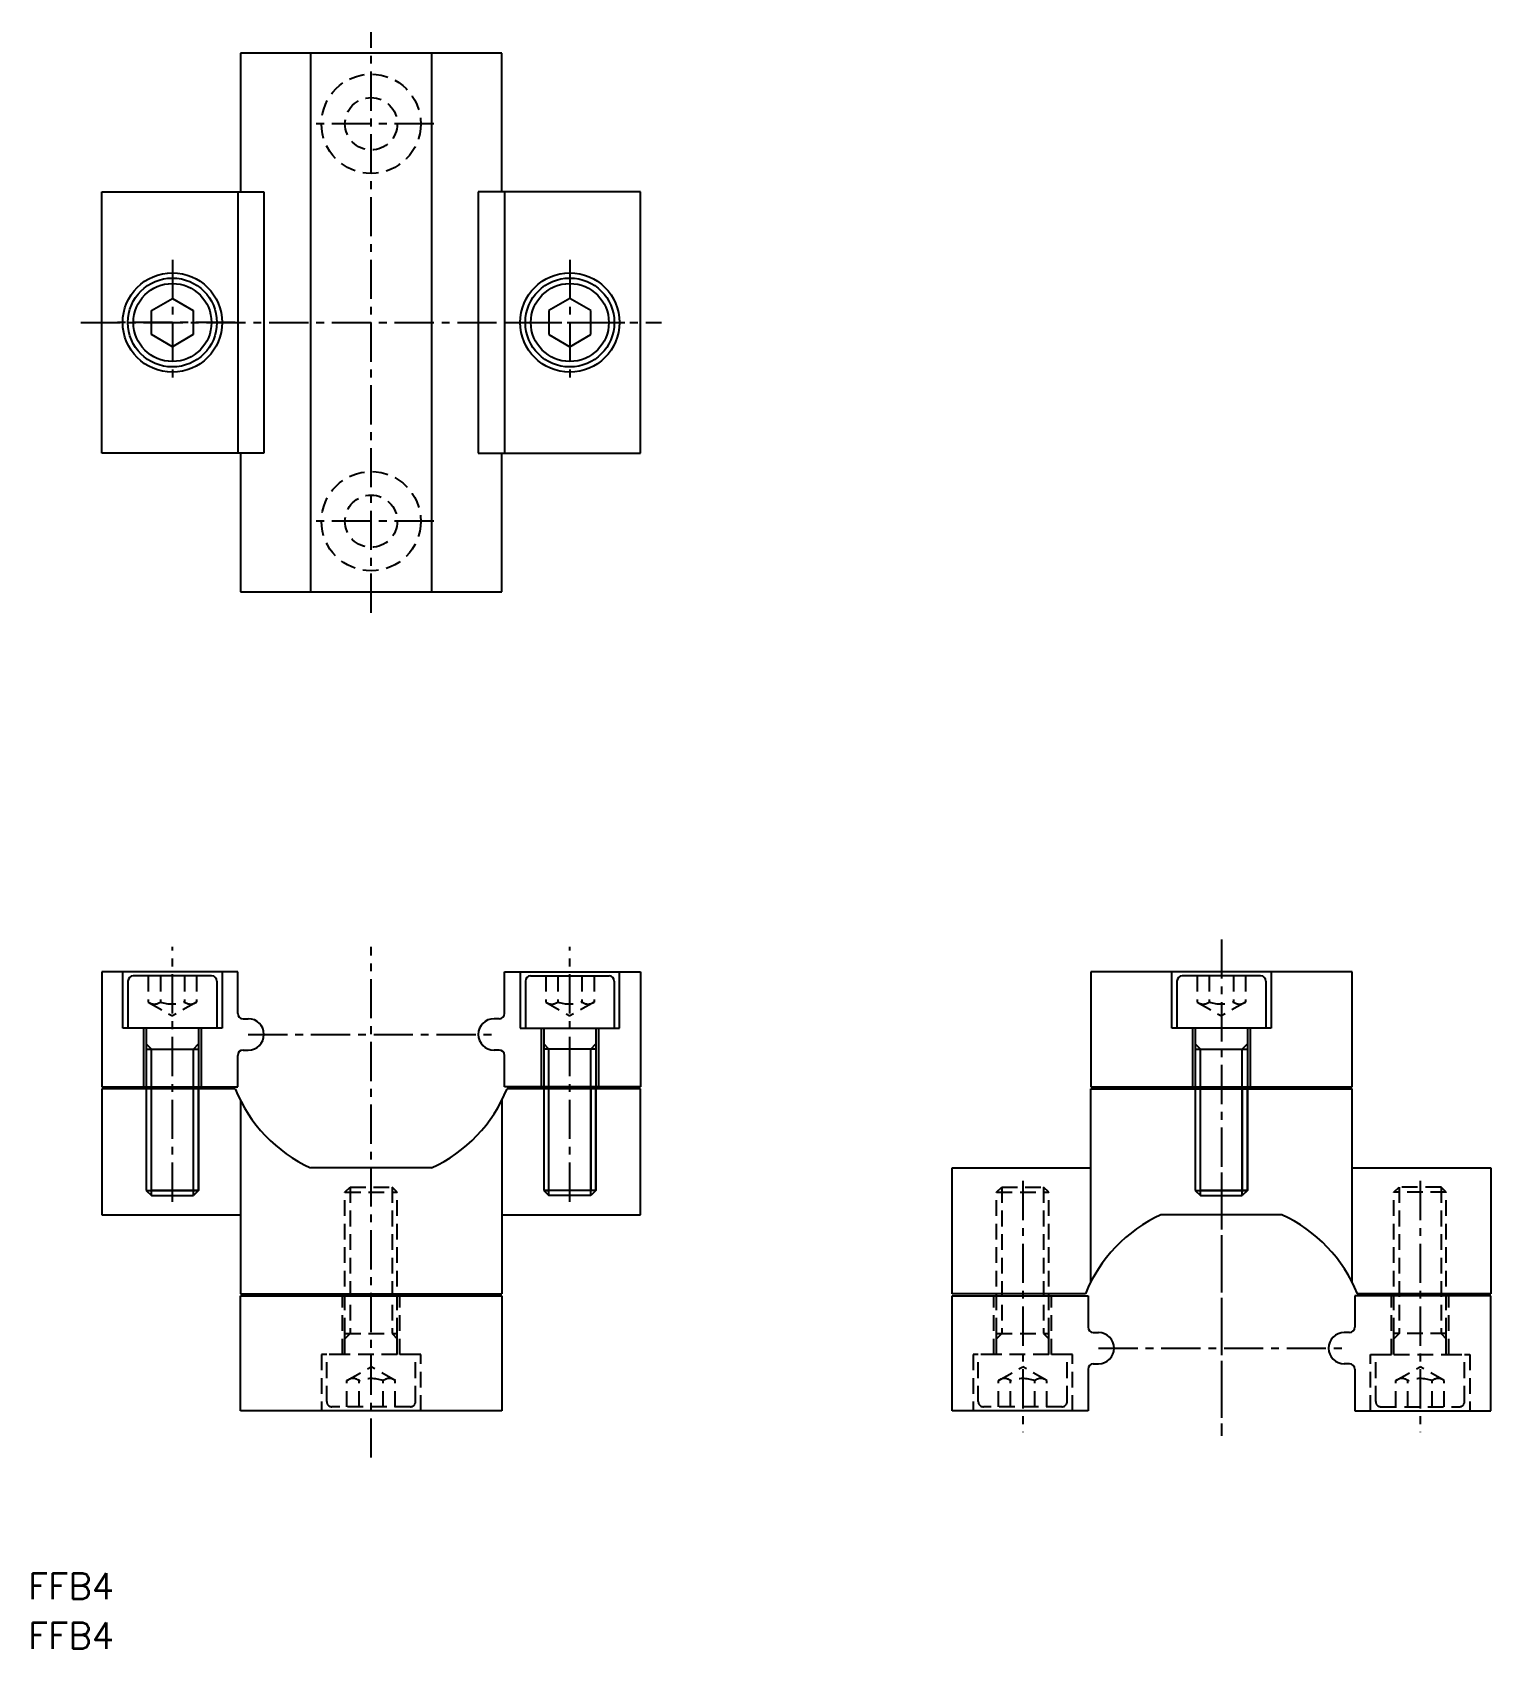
# Model space of a CAD drawing. Extents: x 5 to 144, y -29 to 126.
import ezdxf

# ---------------------------------------------------------------- set-up
doc = ezdxf.new("R2010")
doc.units = 0
doc.header["$LTSCALE"] = 3
doc.linetypes.add('CENTER', pattern=[2, 1.25, -0.25, 0.25, -0.25])
doc.linetypes.add('DASHED', pattern=[0.75, 0.5, -0.25])
doc.layers.get('0').update_dxf_attribs({"linetype": 'CONTINUOUS'})
doc.layers.add('CENTER', color=10, linetype='CENTER')
doc.styles.get("Standard").update_dxf_attribs({"font": 'txt.shx', "bigfont": 'extfont2.shx'})

msp = doc.modelspace()

# ---------------------------------------------------------------- linework, layer by layer
at = {"color": 7, "linetype": 'CONTINUOUS'}
for p, q in [((49.6, 123.82), (24.6, 123.82)), ((24.6, 123.82), (24.6, 110.57)), ((31.32, 72.32), (31.32, 123.82)), ((42.89, 72.32), (42.89, 123.82)), ((49.6, 110.57), (49.6, 123.82)), ((11.35, 110.57), (26.85, 110.57)), ((11.35, 85.57), (11.35, 110.57)), ((24.35, 110.57), (24.35, 85.57)), ((26.85, 110.57), (26.85, 85.57)), ((47.35, 110.57), (47.35, 85.57)), ((62.85, 110.57), (47.35, 110.57)), ((49.85, 110.57), (49.85, 85.57)), ((62.85, 85.57), (62.85, 110.57)), ((26.85, 85.57), (11.35, 85.57)), ((24.6, 85.57), (24.6, 72.32)), ((47.35, 85.57), (62.85, 85.57)), ((49.6, 72.32), (49.6, 85.57)), ((24.6, 72.32), (49.6, 72.32)), ((24.35, 36), (11.35, 36)), ((11.35, 36), (11.35, 25)), ((24.35, 36), (11.35, 36)), ((11.35, 36), (11.35, 25)), ((24.35, 36), (11.35, 36)), ((11.35, 36), (11.35, 25)), ((24.35, 36), (11.35, 36)), ((11.35, 36), (11.35, 25)), ((21.85, 35.6), (14.35, 35.6)), ((24.35, 32), (24.35, 36)), ((24.35, 32), (24.35, 36)), ((24.35, 32), (24.35, 36)), ((24.35, 32), (24.35, 36)), ((49.85, 32), (49.85, 36)), ((49.85, 36), (62.85, 36)), ((49.85, 36), (62.85, 36)), ((49.85, 32), (49.85, 36)), ((49.85, 32), (49.85, 36)), ((49.85, 36), (62.85, 36)), ((49.85, 36), (62.85, 36)), ((49.85, 32), (49.85, 36)), ((52.35, 35.6), (59.85, 35.6)), ((62.85, 36), (62.85, 25)), ((62.85, 36), (62.85, 25)), ((62.85, 36), (62.85, 25)), ((62.85, 36), (62.85, 25)), ((130.9, 36), (105.9, 36)), ((105.9, 36), (105.9, 25)), ((130.9, 36), (105.9, 36)), ((105.9, 36), (105.9, 25)), ((130.9, 36), (105.9, 36)), ((105.9, 36), (105.9, 25)), ((130.9, 36), (105.9, 36)), ((105.9, 36), (105.9, 25)), ((122.15, 35.6), (114.65, 35.6)), ((130.9, 25), (130.9, 36)), ((130.9, 25), (130.9, 36)), ((130.9, 25), (130.9, 36)), ((130.9, 25), (130.9, 36)), ((13.85, 35.1), (13.85, 30.6)), ((22.35, 35.1), (22.35, 30.6)), ((51.85, 35.1), (51.85, 30.6)), ((60.35, 35.1), (60.35, 30.6)), ((114.15, 35.1), (114.15, 30.6)), ((122.65, 35.1), (122.65, 30.6)), ((24.85, 31.5), (25.35, 31.5)), ((24.85, 31.5), (25.35, 31.5)), ((24.85, 31.5), (25.35, 31.5)), ((24.85, 31.5), (25.35, 31.5)), ((49.35, 31.5), (48.85, 31.5)), ((49.35, 31.5), (48.85, 31.5)), ((49.35, 31.5), (48.85, 31.5)), ((49.35, 31.5), (48.85, 31.5)), ((15.6, 30.6), (13.85, 30.6)), ((15.6, 30.6), (15.6, 29.09)), ((20.6, 30.6), (15.6, 30.6)), ((22.35, 30.6), (20.6, 30.6)), ((20.6, 30.6), (20.6, 29.09)), ((20.85, 30.6), (20.85, 25)), ((20.85, 30.6), (20.85, 25)), ((20.85, 30.6), (20.85, 25)), ((20.85, 30.6), (20.85, 25)), ((51.85, 30.6), (53.6, 30.6)), ((53.35, 30.6), (53.35, 25)), ((53.35, 30.6), (53.35, 25)), ((53.35, 30.6), (53.35, 25)), ((53.35, 30.6), (53.35, 25)), ((53.6, 30.6), (53.6, 29.09)), ((53.6, 30.6), (58.6, 30.6)), ((58.6, 30.6), (60.35, 30.6)), ((58.6, 30.6), (58.6, 29.09)), ((115.9, 30.6), (114.15, 30.6)), ((115.9, 30.6), (115.9, 29.09)), ((120.9, 30.6), (115.9, 30.6)), ((122.65, 30.6), (120.9, 30.6)), ((120.9, 30.6), (120.9, 29.09)), ((121.15, 30.6), (121.15, 25)), ((121.15, 30.6), (121.15, 25)), ((121.15, 30.6), (121.15, 25)), ((121.15, 30.6), (121.15, 25)), ((15.6, 29.09), (15.6, 28.6)), ((15.6, 28.6), (15.6, 15.09)), ((15.6, 28.6), (20.6, 28.6)), ((20.6, 29.09), (20.6, 28.6)), ((20.6, 28.6), (20.6, 15.09)), ((24.35, 25), (24.35, 28)), ((24.35, 25), (24.35, 28)), ((24.35, 25), (24.35, 28)), ((24.35, 25), (24.35, 28)), ((24.85, 28.5), (25.35, 28.5)), ((24.85, 28.5), (25.35, 28.5)), ((24.85, 28.5), (25.35, 28.5)), ((24.85, 28.5), (25.35, 28.5)), ((49.35, 28.5), (48.85, 28.5)), ((49.35, 28.5), (48.85, 28.5)), ((49.35, 28.5), (48.85, 28.5)), ((49.35, 28.5), (48.85, 28.5)), ((49.85, 25), (49.85, 28)), ((49.85, 25), (49.85, 28)), ((49.85, 25), (49.85, 28)), ((49.85, 25), (49.85, 28)), ((53.6, 29.09), (53.6, 28.6)), ((53.6, 28.6), (53.6, 15.09)), ((58.6, 28.6), (53.6, 28.6)), ((58.6, 29.09), (58.6, 28.6)), ((58.6, 28.6), (58.6, 15.09)), ((115.9, 29.09), (115.9, 28.6)), ((115.9, 28.6), (115.9, 15.09)), ((115.9, 28.6), (120.9, 28.6)), ((120.9, 29.09), (120.9, 28.6)), ((120.9, 28.6), (120.9, 15.09)), ((11.35, 25), (11.35, 25)), ((11.35, 25), (24.35, 25)), ((11.35, 25), (11.35, 25)), ((11.35, 25), (24.35, 25)), ((11.35, 25), (11.35, 25)), ((11.35, 25), (24.35, 25)), ((11.35, 25), (11.35, 25)), ((11.35, 25), (24.35, 25)), ((24.1, 24.8), (11.35, 24.8)), ((11.35, 24.8), (11.35, 12.75)), ((24.1, 24.8), (11.35, 24.8)), ((11.35, 24.8), (11.35, 12.75)), ((24.1, 24.8), (11.35, 24.8)), ((11.35, 24.8), (11.35, 12.75)), ((24.1, 24.8), (11.35, 24.8)), ((11.35, 24.8), (11.35, 12.75)), ((62.85, 25), (49.85, 25)), ((62.85, 25), (49.85, 25)), ((62.85, 25), (49.85, 25)), ((62.85, 25), (49.85, 25)), ((62.85, 24.8), (50.1, 24.8)), ((62.85, 24.8), (50.1, 24.8)), ((62.85, 24.8), (50.1, 24.8)), ((62.85, 24.8), (50.1, 24.8)), ((62.85, 25), (62.85, 25)), ((62.85, 25), (62.85, 25)), ((62.85, 25), (62.85, 25)), ((62.85, 25), (62.85, 25)), ((62.85, 12.75), (62.85, 24.8)), ((62.85, 12.75), (62.85, 24.8)), ((62.85, 12.75), (62.85, 24.8)), ((62.85, 12.75), (62.85, 24.8)), ((105.9, 25), (130.9, 25)), ((105.9, 25), (130.9, 25)), ((105.9, 25), (130.9, 25)), ((105.9, 25), (130.9, 25)), ((105.9, 24.8), (130.9, 24.8)), ((105.9, 6.3), (105.9, 24.8)), ((105.9, 6.3), (105.9, 24.8)), ((105.9, 24.8), (130.9, 24.8)), ((105.9, 24.8), (130.9, 24.8)), ((105.9, 6.3), (105.9, 24.8)), ((105.9, 6.3), (105.9, 24.8)), ((105.9, 24.8), (130.9, 24.8)), ((130.9, 6.3), (130.9, 24.8)), ((130.9, 6.3), (130.9, 24.8)), ((130.9, 6.3), (130.9, 24.8)), ((130.9, 6.3), (130.9, 24.8)), ((24.6, 23.7), (24.6, 5.2)), ((24.6, 23.7), (24.6, 5.2)), ((24.6, 23.7), (24.6, 5.2)), ((24.6, 23.7), (24.6, 5.2)), ((49.6, 23.7), (49.6, 5.2)), ((49.6, 23.7), (49.6, 5.2)), ((49.6, 23.7), (49.6, 5.2)), ((49.6, 23.7), (49.6, 5.2)), ((42.89, 17.25), (31.32, 17.25)), ((42.89, 17.25), (31.32, 17.25)), ((42.89, 17.25), (31.32, 17.25)), ((42.89, 17.25), (31.32, 17.25)), ((92.65, 5.2), (92.65, 17.25)), ((92.65, 17.25), (105.9, 17.25)), ((92.65, 17.25), (105.9, 17.25)), ((92.65, 5.2), (92.65, 17.25)), ((92.65, 5.2), (92.65, 17.25)), ((92.65, 17.25), (105.9, 17.25)), ((92.65, 17.25), (105.9, 17.25)), ((92.65, 5.2), (92.65, 17.25)), ((130.9, 17.25), (144.15, 17.25)), ((130.9, 17.25), (144.15, 17.25)), ((130.9, 17.25), (144.15, 17.25)), ((130.9, 17.25), (144.15, 17.25)), ((144.15, 17.25), (144.15, 5.2)), ((144.15, 17.25), (144.15, 5.2)), ((144.15, 17.25), (144.15, 5.2)), ((144.15, 17.25), (144.15, 5.2)), ((15.6, 15.09), (16.09, 14.6)), ((15.6, 15.09), (20.6, 15.09)), ((16.09, 14.6), (20.11, 14.6)), ((20.1, 15.09), (16.1, 15.09)), ((20.6, 15.09), (20.11, 14.6)), ((53.6, 15.09), (54.09, 14.6)), ((58.6, 15.09), (53.6, 15.09)), ((58.11, 14.6), (54.09, 14.6)), ((58.1, 15.09), (54.1, 15.09)), ((58.6, 15.09), (58.11, 14.6)), ((115.9, 15.09), (116.39, 14.6)), ((115.9, 15.09), (120.9, 15.09)), ((116.39, 14.6), (120.4, 14.6)), ((120.4, 15.09), (116.4, 15.09)), ((120.9, 15.09), (120.4, 14.6)), ((11.35, 12.75), (24.6, 12.75)), ((11.35, 12.75), (24.6, 12.75)), ((11.35, 12.75), (24.6, 12.75)), ((11.35, 12.75), (24.6, 12.75)), ((49.6, 12.75), (62.85, 12.75)), ((49.6, 12.75), (62.85, 12.75)), ((49.6, 12.75), (62.85, 12.75)), ((49.6, 12.75), (62.85, 12.75)), ((124.18, 12.75), (112.61, 12.75)), ((124.18, 12.75), (112.61, 12.75)), ((124.18, 12.75), (112.61, 12.75)), ((124.18, 12.75), (112.61, 12.75)), ((24.6, 5.2), (49.6, 5.2)), ((24.6, 5.2), (49.6, 5.2)), ((24.6, 5.2), (49.6, 5.2)), ((24.6, 5.2), (49.6, 5.2)), ((24.6, -6), (24.6, 5)), ((24.6, 5), (49.6, 5)), ((24.6, -6), (24.6, 5)), ((24.6, 5), (49.6, 5)), ((24.6, -6), (24.6, 5)), ((24.6, 5), (49.6, 5)), ((24.6, -6), (24.6, 5)), ((24.6, 5), (49.6, 5)), ((49.6, 5), (49.6, -6)), ((49.6, 5), (49.6, -6)), ((49.6, 5), (49.6, -6)), ((49.6, 5), (49.6, -6)), ((105.4, 5.2), (92.65, 5.2)), ((105.4, 5.2), (92.65, 5.2)), ((105.4, 5.2), (92.65, 5.2)), ((105.4, 5.2), (92.65, 5.2)), ((92.65, -6), (92.65, 5)), ((92.65, 5), (92.65, 5)), ((92.65, 5), (105.65, 5)), ((92.65, -6), (92.65, 5)), ((92.65, 5), (92.65, 5)), ((92.65, 5), (105.65, 5)), ((92.65, -6), (92.65, 5)), ((92.65, 5), (92.65, 5)), ((92.65, 5), (105.65, 5)), ((92.65, -6), (92.65, 5)), ((92.65, 5), (92.65, 5)), ((92.65, 5), (105.65, 5)), ((105.65, 5), (105.65, 2)), ((105.65, 5), (105.65, 2)), ((105.65, 5), (105.65, 2)), ((105.65, 5), (105.65, 2)), ((144.15, 5), (131.15, 5)), ((131.15, 5), (131.15, 2)), ((144.15, 5), (131.15, 5)), ((131.15, 5), (131.15, 2)), ((144.15, 5), (131.15, 5)), ((131.15, 5), (131.15, 2)), ((144.15, 5), (131.15, 5)), ((131.15, 5), (131.15, 2)), ((144.15, 5.2), (131.39, 5.2)), ((144.15, 5.2), (131.39, 5.2)), ((144.15, 5.2), (131.39, 5.2)), ((144.15, 5.2), (131.39, 5.2)), ((144.15, -6), (144.15, 5)), ((144.15, 5), (144.15, 5)), ((144.15, -6), (144.15, 5)), ((144.15, 5), (144.15, 5)), ((144.15, -6), (144.15, 5)), ((144.15, 5), (144.15, 5)), ((144.15, -6), (144.15, 5)), ((144.15, 5), (144.15, 5)), ((106.15, 1.5), (106.65, 1.5)), ((106.15, 1.5), (106.65, 1.5)), ((106.15, 1.5), (106.65, 1.5)), ((106.15, 1.5), (106.65, 1.5)), ((130.65, 1.5), (130.15, 1.5)), ((130.65, 1.5), (130.15, 1.5)), ((130.65, 1.5), (130.15, 1.5)), ((130.65, 1.5), (130.15, 1.5)), ((106.15, -1.5), (106.65, -1.5)), ((106.15, -1.5), (106.65, -1.5)), ((106.15, -1.5), (106.65, -1.5)), ((106.15, -1.5), (106.65, -1.5)), ((130.65, -1.5), (130.15, -1.5)), ((130.65, -1.5), (130.15, -1.5)), ((130.65, -1.5), (130.15, -1.5)), ((130.65, -1.5), (130.15, -1.5)), ((105.65, -2), (105.65, -6)), ((105.65, -2), (105.65, -6)), ((105.65, -2), (105.65, -6)), ((105.65, -2), (105.65, -6)), ((131.15, -2), (131.15, -6)), ((131.15, -2), (131.15, -6)), ((131.15, -2), (131.15, -6)), ((131.15, -2), (131.15, -6)), ((49.6, -6), (24.6, -6)), ((49.6, -6), (24.6, -6)), ((49.6, -6), (24.6, -6)), ((49.6, -6), (24.6, -6)), ((105.65, -6), (92.65, -6)), ((105.65, -6), (92.65, -6)), ((105.65, -6), (92.65, -6)), ((105.65, -6), (92.65, -6)), ((131.15, -6), (144.15, -6)), ((131.15, -6), (144.15, -6)), ((131.15, -6), (144.15, -6)), ((131.15, -6), (144.15, -6))]:
    msp.add_line(p, q, dxfattribs=at)
at = {"color": 0, "linetype": 'BYBLOCK'}
for p, q in [((16.1, 99.22), (18.1, 100.37)), ((16.1, 96.91), (16.1, 99.22)), ((18.1, 100.37), (20.1, 99.22)), ((20.1, 99.22), (20.1, 96.91)), ((56.1, 100.37), (54.1, 99.22)), ((54.1, 99.22), (54.1, 96.91)), ((58.1, 99.22), (56.1, 100.37)), ((58.1, 96.91), (58.1, 99.22)), ((18.1, 95.76), (16.1, 96.91)), ((20.1, 96.91), (18.1, 95.76)), ((54.1, 96.91), (56.1, 95.76)), ((56.1, 95.76), (58.1, 96.91)), ((13.35, 30.6), (13.35, 36)), ((13.35, 30.6), (13.35, 36)), ((13.35, 30.6), (13.35, 36)), ((13.35, 30.6), (13.35, 36)), ((22.85, 36), (22.85, 30.6)), ((22.85, 36), (22.85, 30.6)), ((22.85, 36), (22.85, 30.6)), ((22.85, 36), (22.85, 30.6)), ((51.35, 36), (51.35, 30.6)), ((51.35, 36), (51.35, 30.6)), ((51.35, 36), (51.35, 30.6)), ((51.35, 36), (51.35, 30.6)), ((60.85, 30.6), (60.85, 36)), ((60.85, 30.6), (60.85, 36)), ((60.85, 30.6), (60.85, 36)), ((60.85, 30.6), (60.85, 36)), ((113.65, 30.6), (113.65, 36)), ((113.65, 30.6), (113.65, 36)), ((113.65, 30.6), (113.65, 36)), ((113.65, 30.6), (113.65, 36)), ((123.15, 36), (123.15, 30.6)), ((123.15, 36), (123.15, 30.6)), ((123.15, 36), (123.15, 30.6)), ((123.15, 36), (123.15, 30.6)), ((22.85, 30.6), (13.35, 30.6)), ((22.85, 30.6), (13.35, 30.6)), ((22.85, 30.6), (13.35, 30.6)), ((22.85, 30.6), (13.35, 30.6)), ((15.35, 30.6), (15.35, 25)), ((15.35, 30.6), (15.35, 25)), ((15.35, 30.6), (15.35, 25)), ((15.35, 30.6), (15.35, 25)), ((51.35, 30.6), (60.85, 30.6)), ((51.35, 30.6), (60.85, 30.6)), ((51.35, 30.6), (60.85, 30.6)), ((51.35, 30.6), (60.85, 30.6)), ((58.85, 30.6), (58.85, 25)), ((58.85, 30.6), (58.85, 25)), ((58.85, 30.6), (58.85, 25)), ((58.85, 30.6), (58.85, 25)), ((123.15, 30.6), (113.65, 30.6)), ((123.15, 30.6), (113.65, 30.6)), ((123.15, 30.6), (113.65, 30.6)), ((123.15, 30.6), (113.65, 30.6)), ((115.65, 30.6), (115.65, 25)), ((115.65, 30.6), (115.65, 25)), ((115.65, 30.6), (115.65, 25)), ((115.65, 30.6), (115.65, 25)), ((16.1, 15.09), (16.1, 24.8)), ((20.1, 24.8), (20.1, 15.09)), ((54.1, 15.09), (54.1, 24.8)), ((58.1, 24.8), (58.1, 15.09)), ((116.4, 15.09), (116.4, 24.8)), ((120.4, 24.8), (120.4, 15.09))]:
    msp.add_line(p, q, dxfattribs=at)
at = {"color": 3, "linetype": 'DASHED'}
for p, q in [((15.79, 35.6), (15.79, 33.1)), ((16.95, 35.6), (16.95, 33.1)), ((19.26, 35.6), (19.26, 33.1)), ((20.41, 35.6), (20.41, 33.1)), ((53.79, 35.6), (53.79, 33.1)), ((54.95, 35.6), (54.95, 33.1)), ((57.26, 35.6), (57.26, 33.1)), ((58.41, 35.6), (58.41, 33.1)), ((116.09, 35.6), (116.09, 33.1)), ((117.24, 35.6), (117.24, 33.1)), ((119.55, 35.6), (119.55, 33.1)), ((120.71, 35.6), (120.71, 33.1)), ((15.79, 33.1), (18.1, 31.77)), ((20.41, 33.1), (18.1, 31.77)), ((53.79, 33.1), (56.1, 31.77)), ((58.41, 33.1), (56.1, 31.77)), ((116.09, 33.1), (118.4, 31.77)), ((120.71, 33.1), (118.4, 31.77)), ((34.6, 14.91), (35.09, 15.4)), ((34.6, 14.91), (35.09, 15.4)), ((34.6, 14.91), (35.09, 15.4)), ((34.6, 14.91), (35.09, 15.4)), ((34.6, 1.4), (34.6, 14.91)), ((34.6, 14.91), (39.6, 14.91)), ((34.6, 14.91), (39.6, 14.91)), ((34.6, 1.4), (34.6, 14.91)), ((34.6, 1.4), (34.6, 14.91)), ((34.6, 14.91), (39.6, 14.91)), ((34.6, 14.91), (39.6, 14.91)), ((34.6, 1.4), (34.6, 14.91)), ((35.09, 15.4), (35.09, 1.4)), ((35.09, 15.4), (39.11, 15.4)), ((35.09, 15.4), (39.11, 15.4)), ((35.09, 15.4), (35.09, 1.4)), ((35.09, 15.4), (35.09, 1.4)), ((35.09, 15.4), (39.11, 15.4)), ((35.09, 15.4), (39.11, 15.4)), ((35.09, 15.4), (35.09, 1.4)), ((39.11, 15.4), (39.11, 1.4)), ((39.6, 14.91), (39.11, 15.4)), ((39.6, 14.91), (39.11, 15.4)), ((39.11, 15.4), (39.11, 1.4)), ((39.11, 15.4), (39.11, 1.4)), ((39.6, 14.91), (39.11, 15.4)), ((39.6, 14.91), (39.11, 15.4)), ((39.11, 15.4), (39.11, 1.4)), ((39.6, 1.4), (39.6, 14.91)), ((39.6, 1.4), (39.6, 14.91)), ((39.6, 1.4), (39.6, 14.91)), ((39.6, 1.4), (39.6, 14.91)), ((96.9, 14.91), (97.39, 15.4)), ((96.9, 14.91), (97.39, 15.4)), ((96.9, 14.91), (97.39, 15.4)), ((96.9, 14.91), (97.39, 15.4)), ((96.9, 1.4), (96.9, 14.91)), ((96.9, 14.91), (101.9, 14.91)), ((96.9, 14.91), (101.9, 14.91)), ((96.9, 1.4), (96.9, 14.91)), ((96.9, 1.4), (96.9, 14.91)), ((96.9, 14.91), (101.9, 14.91)), ((96.9, 14.91), (101.9, 14.91)), ((96.9, 1.4), (96.9, 14.91)), ((97.39, 15.4), (97.39, 1.4)), ((97.39, 15.4), (101.4, 15.4)), ((97.39, 15.4), (101.4, 15.4)), ((97.39, 15.4), (97.39, 1.4)), ((97.39, 15.4), (97.39, 1.4)), ((97.39, 15.4), (101.4, 15.4)), ((97.39, 15.4), (101.4, 15.4)), ((97.39, 15.4), (97.39, 1.4)), ((101.4, 15.4), (101.4, 1.4)), ((101.9, 14.91), (101.4, 15.4)), ((101.9, 14.91), (101.4, 15.4)), ((101.4, 15.4), (101.4, 1.4)), ((101.4, 15.4), (101.4, 1.4)), ((101.9, 14.91), (101.4, 15.4)), ((101.9, 14.91), (101.4, 15.4)), ((101.4, 15.4), (101.4, 1.4)), ((101.9, 1.4), (101.9, 14.91)), ((101.9, 1.4), (101.9, 14.91)), ((101.9, 1.4), (101.9, 14.91)), ((101.9, 1.4), (101.9, 14.91)), ((134.9, 14.91), (135.39, 15.4)), ((134.9, 14.91), (135.39, 15.4)), ((134.9, 14.91), (135.39, 15.4)), ((134.9, 14.91), (135.39, 15.4)), ((134.9, 1.4), (134.9, 14.91)), ((139.9, 14.91), (134.9, 14.91)), ((139.9, 14.91), (134.9, 14.91)), ((134.9, 1.4), (134.9, 14.91)), ((134.9, 1.4), (134.9, 14.91)), ((139.9, 14.91), (134.9, 14.91)), ((139.9, 14.91), (134.9, 14.91)), ((134.9, 1.4), (134.9, 14.91)), ((135.39, 15.4), (135.39, 1.4)), ((139.4, 15.4), (135.39, 15.4)), ((139.4, 15.4), (135.39, 15.4)), ((135.39, 15.4), (135.39, 1.4)), ((135.39, 15.4), (135.39, 1.4)), ((139.4, 15.4), (135.39, 15.4)), ((139.4, 15.4), (135.39, 15.4)), ((135.39, 15.4), (135.39, 1.4)), ((139.4, 15.4), (139.4, 1.4)), ((139.9, 14.91), (139.4, 15.4)), ((139.9, 14.91), (139.4, 15.4)), ((139.4, 15.4), (139.4, 1.4)), ((139.4, 15.4), (139.4, 1.4)), ((139.9, 14.91), (139.4, 15.4)), ((139.9, 14.91), (139.4, 15.4)), ((139.4, 15.4), (139.4, 1.4)), ((139.9, 1.4), (139.9, 14.91)), ((139.9, 1.4), (139.9, 14.91)), ((139.9, 1.4), (139.9, 14.91)), ((139.9, 1.4), (139.9, 14.91)), ((34.35, -0.6), (34.35, 5)), ((34.35, -0.6), (34.35, 5)), ((34.35, -0.6), (34.35, 5)), ((34.35, -0.6), (34.35, 5)), ((39.85, -0.6), (39.85, 5)), ((39.85, -0.6), (39.85, 5)), ((39.85, -0.6), (39.85, 5)), ((39.85, -0.6), (39.85, 5)), ((96.65, -0.6), (96.65, 5)), ((96.65, -0.6), (96.65, 5)), ((96.65, -0.6), (96.65, 5)), ((96.65, -0.6), (96.65, 5)), ((102.15, -0.6), (102.15, 5)), ((102.15, -0.6), (102.15, 5)), ((102.15, -0.6), (102.15, 5)), ((102.15, -0.6), (102.15, 5)), ((134.65, -0.6), (134.65, 5)), ((134.65, -0.6), (134.65, 5)), ((134.65, -0.6), (134.65, 5)), ((134.65, -0.6), (134.65, 5)), ((140.15, -0.6), (140.15, 5)), ((140.15, -0.6), (140.15, 5)), ((140.15, -0.6), (140.15, 5)), ((140.15, -0.6), (140.15, 5)), ((34.6, 1.4), (39.6, 1.4)), ((35.09, 1.4), (34.6, 0.91)), ((34.6, 0.91), (34.6, 1.4)), ((34.6, 0.91), (34.6, 1.4)), ((35.09, 1.4), (34.6, 0.91)), ((34.6, 1.4), (39.6, 1.4)), ((34.6, 1.4), (39.6, 1.4)), ((35.09, 1.4), (34.6, 0.91)), ((34.6, 0.91), (34.6, 1.4)), ((34.6, 0.91), (34.6, 1.4)), ((35.09, 1.4), (34.6, 0.91)), ((34.6, 1.4), (39.6, 1.4)), ((34.6, -0.6), (34.6, 0.91)), ((34.6, -0.6), (34.6, 0.91)), ((34.6, -0.6), (34.6, 0.91)), ((34.6, -0.6), (34.6, 0.91)), ((39.11, 1.4), (39.6, 0.91)), ((39.11, 1.4), (39.6, 0.91)), ((39.11, 1.4), (39.6, 0.91)), ((39.11, 1.4), (39.6, 0.91)), ((39.6, 0.91), (39.6, 1.4)), ((39.6, 0.91), (39.6, 1.4)), ((39.6, 0.91), (39.6, 1.4)), ((39.6, 0.91), (39.6, 1.4)), ((39.6, -0.6), (39.6, 0.91)), ((39.6, -0.6), (39.6, 0.91)), ((39.6, -0.6), (39.6, 0.91)), ((39.6, -0.6), (39.6, 0.91)), ((96.9, 1.4), (101.9, 1.4)), ((97.39, 1.4), (96.9, 0.91)), ((96.9, 0.91), (96.9, 1.4)), ((96.9, 0.91), (96.9, 1.4)), ((97.39, 1.4), (96.9, 0.91)), ((96.9, 1.4), (101.9, 1.4)), ((96.9, 1.4), (101.9, 1.4)), ((97.39, 1.4), (96.9, 0.91)), ((96.9, 0.91), (96.9, 1.4)), ((96.9, 0.91), (96.9, 1.4)), ((97.39, 1.4), (96.9, 0.91)), ((96.9, 1.4), (101.9, 1.4)), ((96.9, -0.6), (96.9, 0.91)), ((96.9, -0.6), (96.9, 0.91)), ((96.9, -0.6), (96.9, 0.91)), ((96.9, -0.6), (96.9, 0.91)), ((101.4, 1.4), (101.9, 0.91)), ((101.4, 1.4), (101.9, 0.91)), ((101.4, 1.4), (101.9, 0.91)), ((101.4, 1.4), (101.9, 0.91)), ((101.9, 0.91), (101.9, 1.4)), ((101.9, 0.91), (101.9, 1.4)), ((101.9, 0.91), (101.9, 1.4)), ((101.9, 0.91), (101.9, 1.4)), ((101.9, -0.6), (101.9, 0.91)), ((101.9, -0.6), (101.9, 0.91)), ((101.9, -0.6), (101.9, 0.91)), ((101.9, -0.6), (101.9, 0.91)), ((139.9, 1.4), (134.9, 1.4)), ((135.39, 1.4), (134.9, 0.91)), ((134.9, 0.91), (134.9, 1.4)), ((134.9, 0.91), (134.9, 1.4)), ((135.39, 1.4), (134.9, 0.91)), ((139.9, 1.4), (134.9, 1.4)), ((139.9, 1.4), (134.9, 1.4)), ((135.39, 1.4), (134.9, 0.91)), ((134.9, 0.91), (134.9, 1.4)), ((134.9, 0.91), (134.9, 1.4)), ((135.39, 1.4), (134.9, 0.91)), ((139.9, 1.4), (134.9, 1.4)), ((134.9, -0.6), (134.9, 0.91)), ((134.9, -0.6), (134.9, 0.91)), ((134.9, -0.6), (134.9, 0.91)), ((134.9, -0.6), (134.9, 0.91)), ((139.4, 1.4), (139.9, 0.91)), ((139.4, 1.4), (139.9, 0.91)), ((139.4, 1.4), (139.9, 0.91)), ((139.4, 1.4), (139.9, 0.91)), ((139.9, 0.91), (139.9, 1.4)), ((139.9, 0.91), (139.9, 1.4)), ((139.9, 0.91), (139.9, 1.4)), ((139.9, 0.91), (139.9, 1.4)), ((139.9, -0.6), (139.9, 0.91)), ((139.9, -0.6), (139.9, 0.91)), ((139.9, -0.6), (139.9, 0.91)), ((139.9, -0.6), (139.9, 0.91)), ((32.35, -0.6), (32.35, -6)), ((41.85, -0.6), (32.35, -0.6)), ((41.85, -0.6), (32.35, -0.6)), ((32.35, -0.6), (32.35, -6)), ((32.35, -0.6), (32.35, -6)), ((41.85, -0.6), (32.35, -0.6)), ((41.85, -0.6), (32.35, -0.6)), ((32.35, -0.6), (32.35, -6)), ((32.85, -5.1), (32.85, -0.6)), ((34.6, -0.6), (32.85, -0.6)), ((34.6, -0.6), (32.85, -0.6)), ((32.85, -5.1), (32.85, -0.6)), ((32.85, -5.1), (32.85, -0.6)), ((34.6, -0.6), (32.85, -0.6)), ((34.6, -0.6), (32.85, -0.6)), ((32.85, -5.1), (32.85, -0.6)), ((39.6, -0.6), (34.6, -0.6)), ((39.6, -0.6), (34.6, -0.6)), ((39.6, -0.6), (34.6, -0.6)), ((39.6, -0.6), (34.6, -0.6)), ((41.35, -0.6), (39.6, -0.6)), ((41.35, -0.6), (39.6, -0.6)), ((41.35, -0.6), (39.6, -0.6)), ((41.35, -0.6), (39.6, -0.6)), ((41.35, -5.1), (41.35, -0.6)), ((41.35, -5.1), (41.35, -0.6)), ((41.35, -5.1), (41.35, -0.6)), ((41.35, -5.1), (41.35, -0.6)), ((41.85, -6), (41.85, -0.6)), ((41.85, -6), (41.85, -0.6)), ((41.85, -6), (41.85, -0.6)), ((41.85, -6), (41.85, -0.6)), ((94.65, -0.6), (94.65, -6)), ((104.15, -0.6), (94.65, -0.6)), ((104.15, -0.6), (94.65, -0.6)), ((94.65, -0.6), (94.65, -6)), ((94.65, -0.6), (94.65, -6)), ((104.15, -0.6), (94.65, -0.6)), ((104.15, -0.6), (94.65, -0.6)), ((94.65, -0.6), (94.65, -6)), ((95.15, -5.1), (95.15, -0.6)), ((96.9, -0.6), (95.15, -0.6)), ((96.9, -0.6), (95.15, -0.6)), ((95.15, -5.1), (95.15, -0.6)), ((95.15, -5.1), (95.15, -0.6)), ((96.9, -0.6), (95.15, -0.6)), ((96.9, -0.6), (95.15, -0.6)), ((95.15, -5.1), (95.15, -0.6)), ((101.9, -0.6), (96.9, -0.6)), ((101.9, -0.6), (96.9, -0.6)), ((101.9, -0.6), (96.9, -0.6)), ((101.9, -0.6), (96.9, -0.6)), ((103.65, -0.6), (101.9, -0.6)), ((103.65, -0.6), (101.9, -0.6)), ((103.65, -0.6), (101.9, -0.6)), ((103.65, -0.6), (101.9, -0.6)), ((103.65, -5.1), (103.65, -0.6)), ((103.65, -5.1), (103.65, -0.6)), ((103.65, -5.1), (103.65, -0.6)), ((103.65, -5.1), (103.65, -0.6)), ((104.15, -6), (104.15, -0.6)), ((104.15, -6), (104.15, -0.6)), ((104.15, -6), (104.15, -0.6)), ((104.15, -6), (104.15, -0.6)), ((132.65, -0.6), (142.15, -0.6)), ((132.65, -6), (132.65, -0.6)), ((132.65, -6), (132.65, -0.6)), ((132.65, -0.6), (142.15, -0.6)), ((132.65, -0.6), (142.15, -0.6)), ((132.65, -6), (132.65, -0.6)), ((132.65, -6), (132.65, -0.6)), ((132.65, -0.6), (142.15, -0.6)), ((133.15, -5.1), (133.15, -0.6)), ((133.15, -0.6), (134.9, -0.6)), ((133.15, -0.6), (134.9, -0.6)), ((133.15, -5.1), (133.15, -0.6)), ((133.15, -5.1), (133.15, -0.6)), ((133.15, -0.6), (134.9, -0.6)), ((133.15, -0.6), (134.9, -0.6)), ((133.15, -5.1), (133.15, -0.6)), ((134.9, -0.6), (139.9, -0.6)), ((134.9, -0.6), (139.9, -0.6)), ((134.9, -0.6), (139.9, -0.6)), ((134.9, -0.6), (139.9, -0.6)), ((139.9, -0.6), (141.65, -0.6)), ((139.9, -0.6), (141.65, -0.6)), ((139.9, -0.6), (141.65, -0.6)), ((139.9, -0.6), (141.65, -0.6)), ((141.65, -5.1), (141.65, -0.6)), ((141.65, -5.1), (141.65, -0.6)), ((141.65, -5.1), (141.65, -0.6)), ((141.65, -5.1), (141.65, -0.6)), ((142.15, -0.6), (142.15, -6)), ((142.15, -0.6), (142.15, -6)), ((142.15, -0.6), (142.15, -6)), ((142.15, -0.6), (142.15, -6)), ((34.79, -3.1), (37.1, -1.77)), ((34.79, -3.1), (37.1, -1.77)), ((34.79, -3.1), (37.1, -1.77)), ((34.79, -3.1), (37.1, -1.77)), ((39.41, -3.1), (37.1, -1.77)), ((39.41, -3.1), (37.1, -1.77)), ((39.41, -3.1), (37.1, -1.77)), ((39.41, -3.1), (37.1, -1.77)), ((97.09, -3.1), (99.4, -1.77)), ((97.09, -3.1), (99.4, -1.77)), ((97.09, -3.1), (99.4, -1.77)), ((97.09, -3.1), (99.4, -1.77)), ((101.71, -3.1), (99.4, -1.77)), ((101.71, -3.1), (99.4, -1.77)), ((101.71, -3.1), (99.4, -1.77)), ((101.71, -3.1), (99.4, -1.77)), ((135.09, -3.1), (137.4, -1.77)), ((135.09, -3.1), (137.4, -1.77)), ((135.09, -3.1), (137.4, -1.77)), ((135.09, -3.1), (137.4, -1.77)), ((139.71, -3.1), (137.4, -1.77)), ((139.71, -3.1), (137.4, -1.77)), ((139.71, -3.1), (137.4, -1.77)), ((139.71, -3.1), (137.4, -1.77)), ((34.79, -5.6), (34.79, -3.1)), ((34.79, -5.6), (34.79, -3.1)), ((34.79, -5.6), (34.79, -3.1)), ((34.79, -5.6), (34.79, -3.1)), ((35.95, -5.6), (35.95, -3.1)), ((35.95, -5.6), (35.95, -3.1)), ((35.95, -5.6), (35.95, -3.1)), ((35.95, -5.6), (35.95, -3.1)), ((38.26, -5.6), (38.26, -3.1)), ((38.26, -5.6), (38.26, -3.1)), ((38.26, -5.6), (38.26, -3.1)), ((38.26, -5.6), (38.26, -3.1)), ((39.41, -5.6), (39.41, -3.1)), ((39.41, -5.6), (39.41, -3.1)), ((39.41, -5.6), (39.41, -3.1)), ((39.41, -5.6), (39.41, -3.1)), ((97.09, -5.6), (97.09, -3.1)), ((97.09, -5.6), (97.09, -3.1)), ((97.09, -5.6), (97.09, -3.1)), ((97.09, -5.6), (97.09, -3.1)), ((98.24, -5.6), (98.24, -3.1)), ((98.24, -5.6), (98.24, -3.1)), ((98.24, -5.6), (98.24, -3.1)), ((98.24, -5.6), (98.24, -3.1)), ((100.55, -5.6), (100.55, -3.1)), ((100.55, -5.6), (100.55, -3.1)), ((100.55, -5.6), (100.55, -3.1)), ((100.55, -5.6), (100.55, -3.1)), ((101.71, -5.6), (101.71, -3.1)), ((101.71, -5.6), (101.71, -3.1)), ((101.71, -5.6), (101.71, -3.1)), ((101.71, -5.6), (101.71, -3.1)), ((135.09, -5.6), (135.09, -3.1)), ((135.09, -5.6), (135.09, -3.1)), ((135.09, -5.6), (135.09, -3.1)), ((135.09, -5.6), (135.09, -3.1)), ((136.24, -5.6), (136.24, -3.1)), ((136.24, -5.6), (136.24, -3.1)), ((136.24, -5.6), (136.24, -3.1)), ((136.24, -5.6), (136.24, -3.1)), ((138.55, -5.6), (138.55, -3.1)), ((138.55, -5.6), (138.55, -3.1)), ((138.55, -5.6), (138.55, -3.1)), ((138.55, -5.6), (138.55, -3.1)), ((139.71, -5.6), (139.71, -3.1)), ((139.71, -5.6), (139.71, -3.1)), ((139.71, -5.6), (139.71, -3.1)), ((139.71, -5.6), (139.71, -3.1)), ((40.85, -5.6), (33.35, -5.6)), ((40.85, -5.6), (33.35, -5.6)), ((40.85, -5.6), (33.35, -5.6)), ((40.85, -5.6), (33.35, -5.6)), ((103.15, -5.6), (95.65, -5.6)), ((103.15, -5.6), (95.65, -5.6)), ((103.15, -5.6), (95.65, -5.6)), ((103.15, -5.6), (95.65, -5.6)), ((133.65, -5.6), (141.15, -5.6)), ((133.65, -5.6), (141.15, -5.6)), ((133.65, -5.6), (141.15, -5.6)), ((133.65, -5.6), (141.15, -5.6))]:
    msp.add_line(p, q, dxfattribs=at)
at = {"color": 3, "linetype": 'CONTINUOUS'}
for p, q in [((16.09, 28.6), (15.6, 29.09)), ((16.09, 14.6), (16.09, 28.6)), ((20.11, 28.6), (20.6, 29.09)), ((20.11, 14.6), (20.11, 28.6)), ((54.09, 28.6), (53.6, 29.09)), ((54.09, 14.6), (54.09, 28.6)), ((58.11, 28.6), (58.6, 29.09)), ((58.11, 14.6), (58.11, 28.6)), ((116.39, 28.6), (115.9, 29.09)), ((116.39, 14.6), (116.39, 28.6)), ((120.4, 28.6), (120.9, 29.09)), ((120.4, 14.6), (120.4, 28.6))]:
    msp.add_line(p, q, dxfattribs=at)
at = {"color": 3, "linetype": 'BYBLOCK'}
for p, q in [((15.6, 24.8), (15.6, 15.09)), ((20.6, 15.09), (20.6, 24.8)), ((53.6, 24.8), (53.6, 15.09)), ((58.6, 15.09), (58.6, 24.8)), ((115.9, 24.8), (115.9, 15.09)), ((120.9, 15.09), (120.9, 24.8)), ((15.6, 15.09), (16.1, 15.09)), ((20.6, 15.09), (20.1, 15.09)), ((53.6, 15.09), (54.1, 15.09)), ((58.6, 15.09), (58.1, 15.09)), ((115.9, 15.09), (116.4, 15.09)), ((120.9, 15.09), (120.4, 15.09))]:
    msp.add_line(p, q, dxfattribs=at)
at = {"color": 3, "linetype": 'DASHED'}
for centre, radius in [((37.1, 117.07), 4.75), ((37.1, 117.07), 2.5), ((37.1, 79.07), 4.75), ((37.1, 79.07), 2.5)]:
    msp.add_circle(centre, radius, dxfattribs=at)
at = {"color": 0, "linetype": 'BYBLOCK'}
for centre, radius in [((18.1, 98.07), 4.75), ((18.1, 98.07), 4.25), ((56.1, 98.07), 4.75), ((56.1, 98.07), 4.25), ((18.1, 98.07), 3.73), ((56.1, 98.07), 3.73)]:
    msp.add_circle(centre, radius, dxfattribs=at)
at = {"color": 7, "linetype": 'CONTINUOUS'}
for centre, radius, start, end in [((14.35, 35.1), 0.5, 90, 180), ((21.85, 35.1), 0.5, 0, 90), ((52.35, 35.1), 0.5, 90, 180), ((59.85, 35.1), 0.5, 0, 90), ((114.65, 35.1), 0.5, 90, 180), ((122.15, 35.1), 0.5, 0, 90), ((24.85, 32), 0.5, 180, 270), ((24.85, 32), 0.5, 180, 270), ((24.85, 32), 0.5, 180, 270), ((24.85, 32), 0.5, 180, 270), ((25.35, 30), 1.5, 270, 90), ((25.35, 30), 1.5, 270, 90), ((25.35, 30), 1.5, 270, 90), ((25.35, 30), 1.5, 270, 90), ((48.85, 30), 1.5, 90, 270), ((48.85, 30), 1.5, 90, 270), ((48.85, 30), 1.5, 90, 270), ((48.85, 30), 1.5, 90, 270), ((49.35, 32), 0.5, 270, 0), ((49.35, 32), 0.5, 270, 0), ((49.35, 32), 0.5, 270, 0), ((49.35, 32), 0.5, 270, 0), ((24.85, 28), 0.5, 90, 180), ((24.85, 28), 0.5, 90, 180), ((24.85, 28), 0.5, 90, 180), ((24.85, 28), 0.5, 90, 180), ((49.35, 28), 0.5, 0, 90), ((49.35, 28), 0.5, 0, 90), ((49.35, 28), 0.5, 0, 90), ((49.35, 28), 0.5, 0, 90), ((37.1, 30), 14, 201.8037, 245.6042), ((37.1, 30), 14, 201.8037, 245.6042), ((37.1, 30), 14, 201.8037, 245.6042), ((37.1, 30), 14, 201.8037, 245.6042), ((37.1, 30), 14, 294.3958, 338.1963), ((37.1, 30), 14, 294.3958, 338.1963), ((37.1, 30), 14, 294.3958, 338.1963), ((37.1, 30), 14, 294.3958, 338.1963), ((118.4, 0), 14, 114.3958, 158.1963), ((118.4, 0), 14, 114.3958, 158.1963), ((118.4, 0), 14, 114.3958, 158.1963), ((118.4, 0), 14, 114.3958, 158.1963), ((118.4, 0), 14, 21.8037, 65.6042), ((118.4, 0), 14, 21.8037, 65.6042), ((118.4, 0), 14, 21.8037, 65.6042), ((118.4, 0), 14, 21.8037, 65.6042), ((106.15, 2), 0.5, 180, 270), ((106.15, 2), 0.5, 180, 270), ((106.15, 2), 0.5, 180, 270), ((106.15, 2), 0.5, 180, 270), ((130.65, 2), 0.5, 270, 0), ((130.65, 2), 0.5, 270, 0), ((130.65, 2), 0.5, 270, 0), ((130.65, 2), 0.5, 270, 0), ((106.65, 0), 1.5, 270, 90), ((106.65, 0), 1.5, 270, 90), ((106.65, 0), 1.5, 270, 90), ((106.65, 0), 1.5, 270, 90), ((130.15, 0), 1.5, 90, 270), ((130.15, 0), 1.5, 90, 270), ((130.15, 0), 1.5, 90, 270), ((130.15, 0), 1.5, 90, 270), ((106.15, -2), 0.5, 90, 180), ((106.15, -2), 0.5, 90, 180), ((106.15, -2), 0.5, 90, 180), ((106.15, -2), 0.5, 90, 180), ((130.65, -2), 0.5, 0, 90), ((130.65, -2), 0.5, 0, 90), ((130.65, -2), 0.5, 0, 90), ((130.65, -2), 0.5, 0, 90)]:
    msp.add_arc(centre, radius, start, end, dxfattribs=at)
at = {"color": 3, "linetype": 'DASHED'}
for centre, radius, start, end in [((16.37, 33.84), 0.941, 232.1211, 307.8789), ((18.1, 36.37), 3.46, 250.5288, 289.4712), ((19.84, 33.84), 0.941, 232.1211, 307.8789), ((54.37, 33.84), 0.941, 232.1211, 307.8789), ((56.1, 36.37), 3.46, 250.5288, 289.4712), ((57.84, 33.84), 0.941, 232.1211, 307.8789), ((116.66, 33.84), 0.941, 232.1211, 307.8789), ((118.4, 36.37), 3.46, 250.5288, 289.4712), ((120.13, 33.84), 0.941, 232.1211, 307.8789), ((35.37, -3.84), 0.941, 52.1211, 127.8789), ((35.37, -3.84), 0.941, 52.1211, 127.8789), ((35.37, -3.84), 0.941, 52.1211, 127.8789), ((35.37, -3.84), 0.941, 52.1211, 127.8789), ((37.1, -6.37), 3.46, 70.5288, 109.4712), ((37.1, -6.37), 3.46, 70.5288, 109.4712), ((37.1, -6.37), 3.46, 70.5288, 109.4712), ((37.1, -6.37), 3.46, 70.5288, 109.4712), ((38.84, -3.84), 0.941, 52.1211, 127.8789), ((38.84, -3.84), 0.941, 52.1211, 127.8789), ((38.84, -3.84), 0.941, 52.1211, 127.8789), ((38.84, -3.84), 0.941, 52.1211, 127.8789), ((97.66, -3.84), 0.941, 52.1211, 127.8789), ((97.66, -3.84), 0.941, 52.1211, 127.8789), ((97.66, -3.84), 0.941, 52.1211, 127.8789), ((97.66, -3.84), 0.941, 52.1211, 127.8789), ((99.4, -6.37), 3.46, 70.5288, 109.4712), ((99.4, -6.37), 3.46, 70.5288, 109.4712), ((99.4, -6.37), 3.46, 70.5288, 109.4712), ((99.4, -6.37), 3.46, 70.5288, 109.4712), ((101.13, -3.84), 0.941, 52.1211, 127.8789), ((101.13, -3.84), 0.941, 52.1211, 127.8789), ((101.13, -3.84), 0.941, 52.1211, 127.8789), ((101.13, -3.84), 0.941, 52.1211, 127.8789), ((135.66, -3.84), 0.941, 52.1211, 127.8789), ((135.66, -3.84), 0.941, 52.1211, 127.8789), ((135.66, -3.84), 0.941, 52.1211, 127.8789), ((135.66, -3.84), 0.941, 52.1211, 127.8789), ((137.4, -6.37), 3.46, 70.5288, 109.4712), ((137.4, -6.37), 3.46, 70.5288, 109.4712), ((137.4, -6.37), 3.46, 70.5288, 109.4712), ((137.4, -6.37), 3.46, 70.5288, 109.4712), ((139.13, -3.84), 0.941, 52.1211, 127.8789), ((139.13, -3.84), 0.941, 52.1211, 127.8789), ((139.13, -3.84), 0.941, 52.1211, 127.8789), ((139.13, -3.84), 0.941, 52.1211, 127.8789), ((33.35, -5.1), 0.5, 180, 270), ((33.35, -5.1), 0.5, 180, 270), ((33.35, -5.1), 0.5, 180, 270), ((33.35, -5.1), 0.5, 180, 270), ((40.85, -5.1), 0.5, 270, 0), ((40.85, -5.1), 0.5, 270, 0), ((40.85, -5.1), 0.5, 270, 0), ((40.85, -5.1), 0.5, 270, 0), ((95.65, -5.1), 0.5, 180, 270), ((95.65, -5.1), 0.5, 180, 270), ((95.65, -5.1), 0.5, 180, 270), ((95.65, -5.1), 0.5, 180, 270), ((103.15, -5.1), 0.5, 270, 0), ((103.15, -5.1), 0.5, 270, 0), ((103.15, -5.1), 0.5, 270, 0), ((103.15, -5.1), 0.5, 270, 0), ((133.65, -5.1), 0.5, 180, 270), ((133.65, -5.1), 0.5, 180, 270), ((133.65, -5.1), 0.5, 180, 270), ((133.65, -5.1), 0.5, 180, 270), ((141.15, -5.1), 0.5, 270, 0), ((141.15, -5.1), 0.5, 270, 0), ((141.15, -5.1), 0.5, 270, 0), ((141.15, -5.1), 0.5, 270, 0)]:
    msp.add_arc(centre, radius, start, end, dxfattribs=at)
at = {"layer": 'CENTER', "color": 1, "linetype": 'CENTER'}
for p, q in [((37.1, 70.32), (37.1, 125.82)), ((43.1, 117.07), (31.1, 117.07)), ((18.1, 104.07), (18.1, 92.07)), ((56.1, 104.07), (56.1, 92.07)), ((9.35, 98.07), (64.85, 98.07)), ((24.1, 98.07), (12.1, 98.07)), ((50.1, 98.07), (62.1, 98.07)), ((43.1, 79.07), (31.1, 79.07)), ((118.4, 39.09), (118.4, -8.39)), ((18.1, 14.01), (18.1, 38.39)), ((37.1, -10.46), (37.1, 38.39)), ((37.1, -10.46), (37.1, 38.39)), ((37.1, -10.46), (37.1, 38.39)), ((37.1, -10.46), (37.1, 38.39)), ((56.1, 14.01), (56.1, 38.39)), ((25.35, 30), (48.85, 30)), ((25.35, 30), (48.85, 30)), ((25.35, 30), (48.85, 30)), ((25.35, 30), (48.85, 30)), ((25.35, 30), (48.85, 30)), ((25.35, 30), (48.85, 30)), ((25.35, 30), (48.85, 30)), ((25.35, 30), (48.85, 30)), ((99.4, 15.99), (99.4, -8.03)), ((118.4, 16.8), (118.4, -8.39)), ((118.4, 16.8), (118.4, -8.39)), ((118.4, 16.8), (118.4, -8.39)), ((137.4, 15.99), (137.4, -8.03)), ((106.65, 0), (130.15, 0)), ((106.65, 0), (130.15, 0)), ((106.65, 0), (130.15, 0)), ((106.65, 0), (130.15, 0)), ((106.65, 0), (130.15, 0)), ((106.65, 0), (130.15, 0)), ((106.65, 0), (130.15, 0)), ((106.65, 0), (130.15, 0))]:
    msp.add_line(p, q, dxfattribs=at)

# ---------------------------------------------------------------- texts
at = {"color": 7, "linetype": 'CONTINUOUS'}
for p in [(4.28, -24), (4.28, -28.73)]:
    msp.add_text('FFB4', height=2.5, dxfattribs=at).set_placement(p)

doc.saveas('drawing.dxf')
